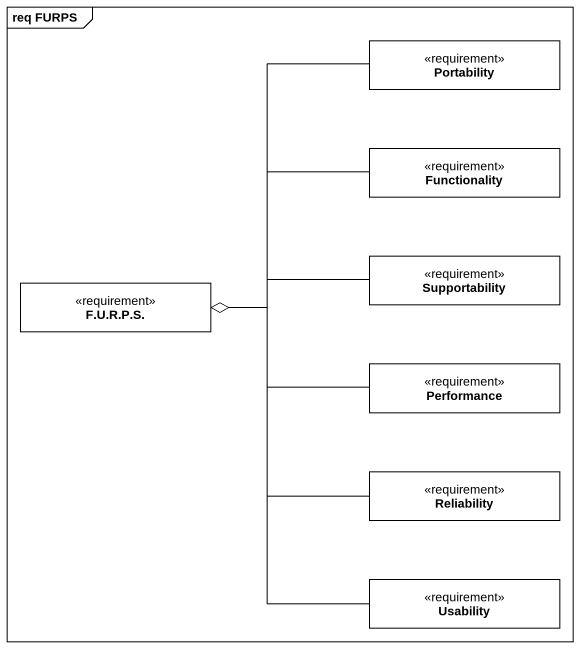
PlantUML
@startuml
mainframe req FURPS
hide circle
hide empty members
class Portability <<requirement>> #FFFFFF
class Functionality <<requirement>> #FFFFFF
class "F.U.R.P.S." as F_U_R_P_S <<requirement>> #FFFFFF
class Supportability <<requirement>> #FFFFFF
class Performance <<requirement>> #FFFFFF
class Reliability <<requirement>> #FFFFFF
class Usability <<requirement>> #FFFFFF
Portability --o F_U_R_P_S
Functionality -left-o F_U_R_P_S
Supportability -left-o F_U_R_P_S
Performance -left-o F_U_R_P_S
Reliability -left-o F_U_R_P_S
Usability -up-o F_U_R_P_S
@enduml
